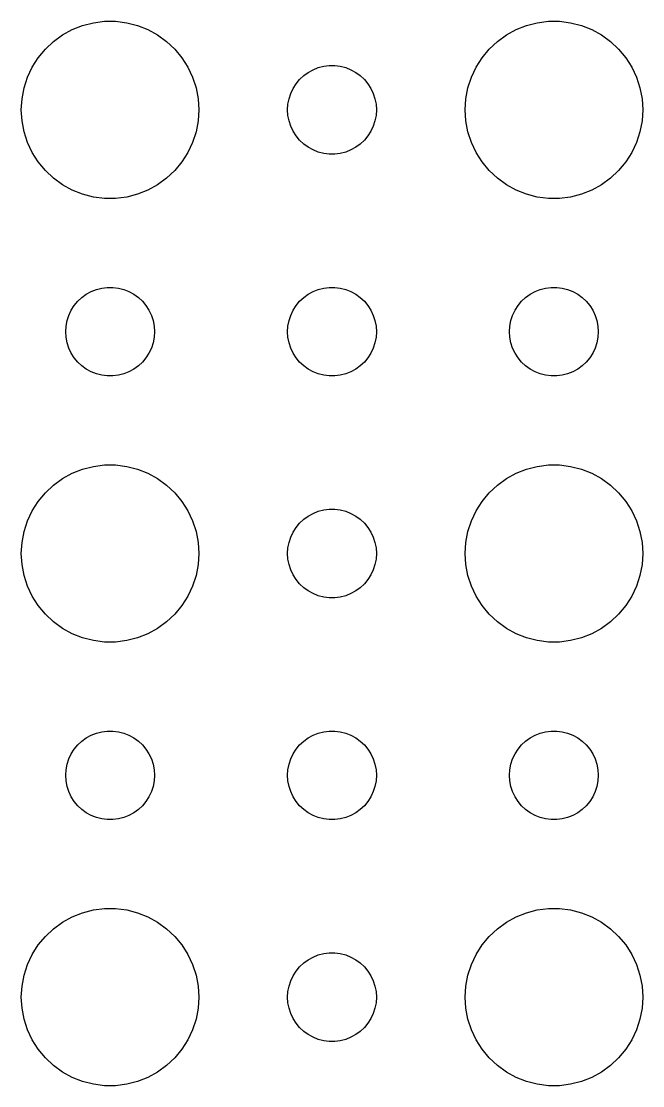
# Model space of a CAD drawing. Header units: metres. Extents: x -150 to 150, y -149 to 149.
# Drawn here: x -100.5 to -79.5, y -40.49 to -4.51 of the extents above; entities that cross this region are included whole.
import ezdxf

# ---------------------------------------------------------------- set-up
doc = ezdxf.new("R2010")
doc.units = ezdxf.units.M

msp = doc.modelspace()

# ---------------------------------------------------------------- linework, layer by layer
for p, q in [((-98.7773, -4.78551), (-98.427, -4.64682)), ((-98.427, -4.64682), (-98.0621, -4.55313)), ((-98.0621, -4.55313), (-97.6884, -4.50591)), ((-97.6884, -4.50591), (-97.3116, -4.50591)), ((-97.3116, -4.50591), (-96.9379, -4.55313)), ((-96.9379, -4.55313), (-96.573, -4.64682)), ((-96.573, -4.64682), (-96.2227, -4.78551)), ((-83.7773, -4.78551), (-83.427, -4.64682)), ((-83.427, -4.64682), (-83.0621, -4.55313)), ((-83.0621, -4.55313), (-82.6884, -4.50591)), ((-82.6884, -4.50591), (-82.3116, -4.50591)), ((-82.3116, -4.50591), (-81.9379, -4.55313)), ((-81.9379, -4.55313), (-81.573, -4.64682)), ((-81.573, -4.64682), (-81.2227, -4.78551)), ((-99.4123, -5.18845), (-99.1075, -4.96701)), ((-99.1075, -4.96701), (-98.7773, -4.78551)), ((-96.2227, -4.78551), (-95.8925, -4.96701)), ((-95.8925, -4.96701), (-95.5877, -5.18845)), ((-84.4123, -5.18845), (-84.1075, -4.96701)), ((-84.1075, -4.96701), (-83.7773, -4.78551)), ((-81.2227, -4.78551), (-80.8925, -4.96701)), ((-80.8925, -4.96701), (-80.5877, -5.18845)), ((-99.6869, -5.44635), (-99.4123, -5.18845)), ((-95.5877, -5.18845), (-95.3131, -5.44635)), ((-84.6869, -5.44635), (-84.4123, -5.18845)), ((-80.5877, -5.18845), (-80.3131, -5.44635)), ((-100.129, -6.05473), (-99.927, -5.73663)), ((-99.927, -5.73663), (-99.6869, -5.44635)), ((-95.3131, -5.44635), (-95.073, -5.73663)), ((-95.073, -5.73663), (-94.8711, -6.05473)), ((-85.1289, -6.05473), (-84.927, -5.73663)), ((-84.927, -5.73663), (-84.6869, -5.44635)), ((-80.3131, -5.44635), (-80.073, -5.73663)), ((-80.073, -5.73663), (-79.8711, -6.05473)), ((-100.289, -6.39561), (-100.129, -6.05473)), ((-94.8711, -6.05473), (-94.7107, -6.39561)), ((-90.6387, -6.14275), (-90.4635, -6.07341)), ((-90.4635, -6.07341), (-90.2811, -6.02657)), ((-90.2811, -6.02657), (-90.0942, -6.00294)), ((-90.0942, -6.00294), (-89.9058, -6.00294)), ((-89.9058, -6.00294), (-89.7189, -6.02657)), ((-89.7189, -6.02657), (-89.5365, -6.07341)), ((-89.5365, -6.07341), (-89.3613, -6.14275)), ((-85.2893, -6.39561), (-85.1289, -6.05473)), ((-79.8711, -6.05473), (-79.7107, -6.39561)), ((-100.406, -6.75392), (-100.289, -6.39561)), ((-94.7107, -6.39561), (-94.5943, -6.75392)), ((-91.2135, -6.61832), (-91.0934, -6.47318)), ((-91.0934, -6.47318), (-90.9561, -6.34422)), ((-90.9561, -6.34422), (-90.8037, -6.23351)), ((-90.8037, -6.23351), (-90.6387, -6.14275)), ((-89.3613, -6.14275), (-89.1963, -6.23351)), ((-89.1963, -6.23351), (-89.0439, -6.34422)), ((-89.0439, -6.34422), (-88.9065, -6.47318)), ((-88.9065, -6.47318), (-88.7865, -6.61832)), ((-85.4057, -6.75392), (-85.2893, -6.39561)), ((-79.7107, -6.39561), (-79.5943, -6.75392)), ((-100.476, -7.12399), (-100.406, -6.75392)), ((-94.5943, -6.75392), (-94.5237, -7.12399)), ((-91.3947, -6.9478), (-91.3145, -6.77736)), ((-91.3145, -6.77736), (-91.2135, -6.61832)), ((-88.7865, -6.61832), (-88.6855, -6.77736)), ((-88.6855, -6.77736), (-88.6053, -6.9478)), ((-85.4763, -7.12399), (-85.4057, -6.75392)), ((-79.5943, -6.75392), (-79.5237, -7.12399)), ((-100.5, -7.5), (-100.476, -7.12399)), ((-94.5237, -7.12399), (-94.5, -7.5)), ((-91.4882, -7.312), (-91.4529, -7.12695)), ((-91.4529, -7.12695), (-91.3947, -6.9478)), ((-88.6053, -6.9478), (-88.5471, -7.12695)), ((-88.5471, -7.12695), (-88.5118, -7.312)), ((-85.5, -7.5), (-85.4763, -7.12399)), ((-79.5237, -7.12399), (-79.5, -7.5)), ((-100.476, -7.87599), (-100.5, -7.5)), ((-94.5, -7.5), (-94.5237, -7.87599)), ((-91.5, -7.5), (-91.4882, -7.312)), ((-91.4882, -7.68799), (-91.5, -7.5)), ((-88.5118, -7.312), (-88.5, -7.5)), ((-88.5, -7.5), (-88.5118, -7.68799)), ((-85.4763, -7.87599), (-85.5, -7.5)), ((-79.5, -7.5), (-79.5237, -7.87599)), ((-100.406, -8.24606), (-100.476, -7.87599)), ((-94.5237, -7.87599), (-94.5943, -8.24606)), ((-91.4529, -7.87303), (-91.4882, -7.68799)), ((-91.3947, -8.05219), (-91.4529, -7.87303)), ((-88.5471, -7.87303), (-88.6053, -8.05219)), ((-88.5118, -7.68799), (-88.5471, -7.87303)), ((-85.4057, -8.24606), (-85.4763, -7.87599)), ((-79.5237, -7.87599), (-79.5943, -8.24606)), ((-100.289, -8.60437), (-100.406, -8.24606)), ((-94.5943, -8.24606), (-94.7107, -8.60437)), ((-91.3145, -8.22263), (-91.3947, -8.05219)), ((-91.2135, -8.38167), (-91.3145, -8.22263)), ((-88.6855, -8.22263), (-88.7865, -8.38167)), ((-88.6053, -8.05219), (-88.6855, -8.22263)), ((-85.2893, -8.60437), (-85.4057, -8.24606)), ((-79.5943, -8.24606), (-79.7107, -8.60437)), ((-100.129, -8.94525), (-100.289, -8.60437)), ((-94.7107, -8.60437), (-94.8711, -8.94525)), ((-91.0934, -8.52681), (-91.2135, -8.38167)), ((-90.9561, -8.65576), (-91.0934, -8.52681)), ((-88.9065, -8.52681), (-89.0439, -8.65576)), ((-88.7865, -8.38167), (-88.9065, -8.52681)), ((-85.1289, -8.94525), (-85.2893, -8.60437)), ((-79.7107, -8.60437), (-79.8711, -8.94525)), ((-99.927, -9.26335), (-100.129, -8.94525)), ((-94.8711, -8.94525), (-95.073, -9.26335)), ((-90.8037, -8.76648), (-90.9561, -8.65576)), ((-90.6387, -8.85724), (-90.8037, -8.76648)), ((-90.4635, -8.92657), (-90.6387, -8.85724)), ((-90.2811, -8.97342), (-90.4635, -8.92657)), ((-90.0942, -8.99704), (-90.2811, -8.97342)), ((-89.9058, -8.99704), (-90.0942, -8.99704)), ((-89.7189, -8.97342), (-89.9058, -8.99704)), ((-89.5365, -8.92657), (-89.7189, -8.97342)), ((-89.3613, -8.85724), (-89.5365, -8.92657)), ((-89.1963, -8.76648), (-89.3613, -8.85724)), ((-89.0439, -8.65576), (-89.1963, -8.76648)), ((-84.927, -9.26335), (-85.1289, -8.94525)), ((-79.8711, -8.94525), (-80.073, -9.26335)), ((-99.6869, -9.55363), (-99.927, -9.26335)), ((-95.073, -9.26335), (-95.3131, -9.55363)), ((-84.6869, -9.55363), (-84.927, -9.26335)), ((-80.073, -9.26335), (-80.3131, -9.55363)), ((-99.4123, -9.81154), (-99.6869, -9.55363)), ((-95.3131, -9.55363), (-95.5877, -9.81154)), ((-84.4123, -9.81154), (-84.6869, -9.55363)), ((-80.3131, -9.55363), (-80.5877, -9.81154)), ((-99.1075, -10.033), (-99.4123, -9.81154)), ((-98.7773, -10.2145), (-99.1075, -10.033)), ((-95.8925, -10.033), (-96.2227, -10.2145)), ((-95.5877, -9.81154), (-95.8925, -10.033)), ((-84.1075, -10.033), (-84.4123, -9.81154)), ((-83.7773, -10.2145), (-84.1075, -10.033)), ((-80.8925, -10.033), (-81.2227, -10.2145)), ((-80.5877, -9.81154), (-80.8925, -10.033)), ((-98.427, -10.3532), (-98.7773, -10.2145)), ((-98.0621, -10.4469), (-98.427, -10.3532)), ((-96.573, -10.3532), (-96.9379, -10.4469)), ((-96.2227, -10.2145), (-96.573, -10.3532)), ((-83.427, -10.3532), (-83.7773, -10.2145)), ((-83.0621, -10.4469), (-83.427, -10.3532)), ((-81.573, -10.3532), (-81.9379, -10.4469)), ((-81.2227, -10.2145), (-81.573, -10.3532)), ((-97.6884, -10.4941), (-98.0621, -10.4469)), ((-97.3116, -10.4941), (-97.6884, -10.4941)), ((-96.9379, -10.4469), (-97.3116, -10.4941)), ((-82.6884, -10.4941), (-83.0621, -10.4469)), ((-82.3116, -10.4941), (-82.6884, -10.4941)), ((-81.9379, -10.4469), (-82.3116, -10.4941)), ((-98.3037, -13.7335), (-98.1387, -13.6427)), ((-98.1387, -13.6427), (-97.9635, -13.5734)), ((-97.9635, -13.5734), (-97.7811, -13.5266)), ((-97.7811, -13.5266), (-97.5942, -13.5029)), ((-97.5942, -13.5029), (-97.4058, -13.5029)), ((-97.4058, -13.5029), (-97.2189, -13.5266)), ((-97.2189, -13.5266), (-97.0365, -13.5734)), ((-97.0365, -13.5734), (-96.8613, -13.6427)), ((-96.8613, -13.6427), (-96.6963, -13.7335)), ((-90.8037, -13.7335), (-90.6387, -13.6427)), ((-90.6387, -13.6427), (-90.4635, -13.5734)), ((-90.4635, -13.5734), (-90.2811, -13.5266)), ((-90.2811, -13.5266), (-90.0942, -13.5029)), ((-90.0942, -13.5029), (-89.9058, -13.5029)), ((-89.9058, -13.5029), (-89.7189, -13.5266)), ((-89.7189, -13.5266), (-89.5365, -13.5734)), ((-89.5365, -13.5734), (-89.3613, -13.6427)), ((-89.3613, -13.6427), (-89.1963, -13.7335)), ((-83.3037, -13.7335), (-83.1387, -13.6427)), ((-83.1387, -13.6427), (-82.9635, -13.5734)), ((-82.9635, -13.5734), (-82.7811, -13.5266)), ((-82.7811, -13.5266), (-82.5942, -13.5029)), ((-82.5942, -13.5029), (-82.4058, -13.5029)), ((-82.4058, -13.5029), (-82.2189, -13.5266)), ((-82.2189, -13.5266), (-82.0365, -13.5734)), ((-82.0365, -13.5734), (-81.8613, -13.6427)), ((-81.8613, -13.6427), (-81.6963, -13.7335)), ((-98.7135, -14.1183), (-98.5934, -13.9732)), ((-98.5934, -13.9732), (-98.4561, -13.8442)), ((-98.4561, -13.8442), (-98.3037, -13.7335)), ((-96.6963, -13.7335), (-96.5439, -13.8442)), ((-96.5439, -13.8442), (-96.4065, -13.9732)), ((-96.4065, -13.9732), (-96.2865, -14.1183)), ((-91.2135, -14.1183), (-91.0934, -13.9732)), ((-91.0934, -13.9732), (-90.9561, -13.8442)), ((-90.9561, -13.8442), (-90.8037, -13.7335)), ((-89.1963, -13.7335), (-89.0439, -13.8442)), ((-89.0439, -13.8442), (-88.9065, -13.9732)), ((-88.9065, -13.9732), (-88.7865, -14.1183)), ((-83.7135, -14.1183), (-83.5934, -13.9732)), ((-83.5934, -13.9732), (-83.4561, -13.8442)), ((-83.4561, -13.8442), (-83.3037, -13.7335)), ((-81.6963, -13.7335), (-81.5439, -13.8442)), ((-81.5439, -13.8442), (-81.4065, -13.9732)), ((-81.4065, -13.9732), (-81.2865, -14.1183)), ((-98.8947, -14.4478), (-98.8145, -14.2774)), ((-98.8145, -14.2774), (-98.7135, -14.1183)), ((-96.2865, -14.1183), (-96.1855, -14.2774)), ((-96.1855, -14.2774), (-96.1053, -14.4478)), ((-91.3947, -14.4478), (-91.3145, -14.2774)), ((-91.3145, -14.2774), (-91.2135, -14.1183)), ((-88.7865, -14.1183), (-88.6855, -14.2774)), ((-88.6855, -14.2774), (-88.6053, -14.4478)), ((-83.8947, -14.4478), (-83.8145, -14.2774)), ((-83.8145, -14.2774), (-83.7135, -14.1183)), ((-81.2865, -14.1183), (-81.1855, -14.2774)), ((-81.1855, -14.2774), (-81.1053, -14.4478)), ((-98.9882, -14.812), (-98.9529, -14.627)), ((-98.9529, -14.627), (-98.8947, -14.4478)), ((-96.1053, -14.4478), (-96.0471, -14.627)), ((-96.0471, -14.627), (-96.0118, -14.812)), ((-91.4882, -14.812), (-91.4529, -14.627)), ((-91.4529, -14.627), (-91.3947, -14.4478)), ((-88.6053, -14.4478), (-88.5471, -14.627)), ((-88.5471, -14.627), (-88.5118, -14.812)), ((-83.9882, -14.812), (-83.9529, -14.627)), ((-83.9529, -14.627), (-83.8947, -14.4478)), ((-81.1053, -14.4478), (-81.0471, -14.627)), ((-81.0471, -14.627), (-81.0118, -14.812)), ((-99, -15), (-98.9882, -14.812)), ((-98.9882, -15.188), (-99, -15)), ((-96.0118, -14.812), (-96, -15)), ((-96, -15), (-96.0118, -15.188)), ((-91.5, -15), (-91.4882, -14.812)), ((-91.4882, -15.188), (-91.5, -15)), ((-88.5118, -14.812), (-88.5, -15)), ((-88.5, -15), (-88.5118, -15.188)), ((-84, -15), (-83.9882, -14.812)), ((-83.9882, -15.188), (-84, -15)), ((-81.0118, -14.812), (-81, -15)), ((-81, -15), (-81.0118, -15.188)), ((-98.9529, -15.373), (-98.9882, -15.188)), ((-98.8947, -15.5522), (-98.9529, -15.373)), ((-96.0471, -15.373), (-96.1053, -15.5522)), ((-96.0118, -15.188), (-96.0471, -15.373)), ((-91.4529, -15.373), (-91.4882, -15.188)), ((-91.3947, -15.5522), (-91.4529, -15.373)), ((-88.5471, -15.373), (-88.6053, -15.5522)), ((-88.5118, -15.188), (-88.5471, -15.373)), ((-83.9529, -15.373), (-83.9882, -15.188)), ((-83.8947, -15.5522), (-83.9529, -15.373)), ((-81.0471, -15.373), (-81.1053, -15.5522)), ((-81.0118, -15.188), (-81.0471, -15.373)), ((-98.8145, -15.7226), (-98.8947, -15.5522)), ((-98.7135, -15.8817), (-98.8145, -15.7226)), ((-96.1855, -15.7226), (-96.2865, -15.8817)), ((-96.1053, -15.5522), (-96.1855, -15.7226)), ((-91.3145, -15.7226), (-91.3947, -15.5522)), ((-91.2135, -15.8817), (-91.3145, -15.7226)), ((-88.6855, -15.7226), (-88.7865, -15.8817)), ((-88.6053, -15.5522), (-88.6855, -15.7226)), ((-83.8145, -15.7226), (-83.8947, -15.5522)), ((-83.7135, -15.8817), (-83.8145, -15.7226)), ((-81.1855, -15.7226), (-81.2865, -15.8817)), ((-81.1053, -15.5522), (-81.1855, -15.7226)), ((-98.5934, -16.0268), (-98.7135, -15.8817)), ((-98.4561, -16.1558), (-98.5934, -16.0268)), ((-98.3037, -16.2665), (-98.4561, -16.1558)), ((-96.5439, -16.1558), (-96.6963, -16.2665)), ((-96.4065, -16.0268), (-96.5439, -16.1558)), ((-96.2865, -15.8817), (-96.4065, -16.0268)), ((-91.0934, -16.0268), (-91.2135, -15.8817)), ((-90.9561, -16.1558), (-91.0934, -16.0268)), ((-90.8037, -16.2665), (-90.9561, -16.1558)), ((-89.0439, -16.1558), (-89.1963, -16.2665)), ((-88.9065, -16.0268), (-89.0439, -16.1558)), ((-88.7865, -15.8817), (-88.9065, -16.0268)), ((-83.5934, -16.0268), (-83.7135, -15.8817)), ((-83.4561, -16.1558), (-83.5934, -16.0268)), ((-83.3037, -16.2665), (-83.4561, -16.1558)), ((-81.5439, -16.1558), (-81.6963, -16.2665)), ((-81.4065, -16.0268), (-81.5439, -16.1558)), ((-81.2865, -15.8817), (-81.4065, -16.0268)), ((-98.1387, -16.3572), (-98.3037, -16.2665)), ((-97.9635, -16.4266), (-98.1387, -16.3572)), ((-97.7811, -16.4734), (-97.9635, -16.4266)), ((-97.5942, -16.497), (-97.7811, -16.4734)), ((-97.4058, -16.497), (-97.5942, -16.497)), ((-97.2189, -16.4734), (-97.4058, -16.497)), ((-97.0365, -16.4266), (-97.2189, -16.4734)), ((-96.8613, -16.3572), (-97.0365, -16.4266)), ((-96.6963, -16.2665), (-96.8613, -16.3572)), ((-90.6387, -16.3572), (-90.8037, -16.2665)), ((-90.4635, -16.4266), (-90.6387, -16.3572)), ((-90.2811, -16.4734), (-90.4635, -16.4266)), ((-90.0942, -16.497), (-90.2811, -16.4734)), ((-89.9058, -16.497), (-90.0942, -16.497)), ((-89.7189, -16.4734), (-89.9058, -16.497)), ((-89.5365, -16.4266), (-89.7189, -16.4734)), ((-89.3613, -16.3572), (-89.5365, -16.4266)), ((-89.1963, -16.2665), (-89.3613, -16.3572)), ((-83.1387, -16.3572), (-83.3037, -16.2665)), ((-82.9635, -16.4266), (-83.1387, -16.3572)), ((-82.7811, -16.4734), (-82.9635, -16.4266)), ((-82.5942, -16.497), (-82.7811, -16.4734)), ((-82.4058, -16.497), (-82.5942, -16.497)), ((-82.2189, -16.4734), (-82.4058, -16.497)), ((-82.0365, -16.4266), (-82.2189, -16.4734)), ((-81.8613, -16.3572), (-82.0365, -16.4266)), ((-81.6963, -16.2665), (-81.8613, -16.3572)), ((-99.1075, -19.967), (-98.7773, -19.7855)), ((-98.7773, -19.7855), (-98.427, -19.6468)), ((-98.427, -19.6468), (-98.0621, -19.5531)), ((-98.0621, -19.5531), (-97.6884, -19.5059)), ((-97.6884, -19.5059), (-97.3116, -19.5059)), ((-97.3116, -19.5059), (-96.9379, -19.5531)), ((-96.9379, -19.5531), (-96.573, -19.6468)), ((-96.573, -19.6468), (-96.2227, -19.7855)), ((-96.2227, -19.7855), (-95.8925, -19.967)), ((-84.1075, -19.967), (-83.7773, -19.7855)), ((-83.7773, -19.7855), (-83.427, -19.6468)), ((-83.427, -19.6468), (-83.0621, -19.5531)), ((-83.0621, -19.5531), (-82.6884, -19.5059)), ((-82.6884, -19.5059), (-82.3116, -19.5059)), ((-82.3116, -19.5059), (-81.9379, -19.5531)), ((-81.9379, -19.5531), (-81.573, -19.6468)), ((-81.573, -19.6468), (-81.2227, -19.7855)), ((-81.2227, -19.7855), (-80.8925, -19.967)), ((-99.4123, -20.1884), (-99.1075, -19.967)), ((-95.8925, -19.967), (-95.5877, -20.1884)), ((-84.4123, -20.1884), (-84.1075, -19.967)), ((-80.8925, -19.967), (-80.5877, -20.1884)), ((-99.927, -20.7366), (-99.6869, -20.4464)), ((-99.6869, -20.4464), (-99.4123, -20.1884)), ((-95.5877, -20.1884), (-95.3131, -20.4464)), ((-95.3131, -20.4464), (-95.073, -20.7366)), ((-84.927, -20.7366), (-84.6869, -20.4464)), ((-84.6869, -20.4464), (-84.4123, -20.1884)), ((-80.5877, -20.1884), (-80.3131, -20.4464)), ((-80.3131, -20.4464), (-80.073, -20.7366)), ((-100.129, -21.0547), (-99.927, -20.7366)), ((-95.073, -20.7366), (-94.8711, -21.0547)), ((-85.1289, -21.0547), (-84.927, -20.7366)), ((-80.073, -20.7366), (-79.8711, -21.0547)), ((-100.289, -21.3956), (-100.129, -21.0547)), ((-94.8711, -21.0547), (-94.7107, -21.3956)), ((-90.8037, -21.2335), (-90.6387, -21.1427)), ((-90.6387, -21.1427), (-90.4635, -21.0734)), ((-90.4635, -21.0734), (-90.2811, -21.0266)), ((-90.2811, -21.0266), (-90.0942, -21.003)), ((-90.0942, -21.003), (-89.9058, -21.003)), ((-89.9058, -21.003), (-89.7189, -21.0266)), ((-89.7189, -21.0266), (-89.5365, -21.0734)), ((-89.5365, -21.0734), (-89.3613, -21.1427)), ((-89.3613, -21.1427), (-89.1963, -21.2335)), ((-85.2893, -21.3956), (-85.1289, -21.0547)), ((-79.8711, -21.0547), (-79.7107, -21.3956)), ((-100.406, -21.7539), (-100.289, -21.3956)), ((-94.7107, -21.3956), (-94.5943, -21.7539)), ((-91.2135, -21.6183), (-91.0934, -21.4732)), ((-91.0934, -21.4732), (-90.9561, -21.3442)), ((-90.9561, -21.3442), (-90.8037, -21.2335)), ((-89.1963, -21.2335), (-89.0439, -21.3442)), ((-89.0439, -21.3442), (-88.9065, -21.4732)), ((-88.9065, -21.4732), (-88.7865, -21.6183)), ((-85.4057, -21.7539), (-85.2893, -21.3956)), ((-79.7107, -21.3956), (-79.5943, -21.7539)), ((-100.476, -22.124), (-100.406, -21.7539)), ((-94.5943, -21.7539), (-94.5237, -22.124)), ((-91.4529, -22.127), (-91.3947, -21.9478)), ((-91.3947, -21.9478), (-91.3145, -21.7774)), ((-91.3145, -21.7774), (-91.2135, -21.6183)), ((-88.7865, -21.6183), (-88.6855, -21.7774)), ((-88.6855, -21.7774), (-88.6053, -21.9478)), ((-88.6053, -21.9478), (-88.5471, -22.127)), ((-85.4763, -22.124), (-85.4057, -21.7539)), ((-79.5943, -21.7539), (-79.5237, -22.124)), ((-100.5, -22.5), (-100.476, -22.124)), ((-94.5237, -22.124), (-94.5, -22.5)), ((-91.5, -22.5), (-91.4882, -22.312)), ((-91.4882, -22.312), (-91.4529, -22.127)), ((-88.5471, -22.127), (-88.5118, -22.312)), ((-88.5118, -22.312), (-88.5, -22.5)), ((-85.5, -22.5), (-85.4763, -22.124)), ((-79.5237, -22.124), (-79.5, -22.5)), ((-100.476, -22.876), (-100.5, -22.5)), ((-94.5, -22.5), (-94.5237, -22.876)), ((-91.4882, -22.688), (-91.5, -22.5)), ((-88.5, -22.5), (-88.5118, -22.688)), ((-85.4763, -22.876), (-85.5, -22.5)), ((-79.5, -22.5), (-79.5237, -22.876)), ((-100.406, -23.2461), (-100.476, -22.876)), ((-94.5237, -22.876), (-94.5943, -23.2461)), ((-91.4529, -22.873), (-91.4882, -22.688)), ((-91.3947, -23.0522), (-91.4529, -22.873)), ((-88.5471, -22.873), (-88.6053, -23.0522)), ((-88.5118, -22.688), (-88.5471, -22.873)), ((-85.4057, -23.2461), (-85.4763, -22.876)), ((-79.5237, -22.876), (-79.5943, -23.2461)), ((-100.289, -23.6044), (-100.406, -23.2461)), ((-94.5943, -23.2461), (-94.7107, -23.6044)), ((-91.3145, -23.2226), (-91.3947, -23.0522)), ((-91.2135, -23.3817), (-91.3145, -23.2226)), ((-91.0934, -23.5268), (-91.2135, -23.3817)), ((-88.7865, -23.3817), (-88.9065, -23.5268)), ((-88.6855, -23.2226), (-88.7865, -23.3817)), ((-88.6053, -23.0522), (-88.6855, -23.2226)), ((-85.2893, -23.6044), (-85.4057, -23.2461)), ((-79.5943, -23.2461), (-79.7107, -23.6044)), ((-100.129, -23.9453), (-100.289, -23.6044)), ((-94.7107, -23.6044), (-94.8711, -23.9453)), ((-90.9561, -23.6558), (-91.0934, -23.5268)), ((-90.8037, -23.7665), (-90.9561, -23.6558)), ((-89.0439, -23.6558), (-89.1963, -23.7665)), ((-88.9065, -23.5268), (-89.0439, -23.6558)), ((-85.1289, -23.9453), (-85.2893, -23.6044)), ((-79.7107, -23.6044), (-79.8711, -23.9453)), ((-99.927, -24.2634), (-100.129, -23.9453)), ((-94.8711, -23.9453), (-95.073, -24.2634)), ((-90.6387, -23.8572), (-90.8037, -23.7665)), ((-90.4635, -23.9266), (-90.6387, -23.8572)), ((-90.2811, -23.9734), (-90.4635, -23.9266)), ((-90.0942, -23.997), (-90.2811, -23.9734)), ((-89.9058, -23.997), (-90.0942, -23.997)), ((-89.7189, -23.9734), (-89.9058, -23.997)), ((-89.5365, -23.9266), (-89.7189, -23.9734)), ((-89.3613, -23.8572), (-89.5365, -23.9266)), ((-89.1963, -23.7665), (-89.3613, -23.8572)), ((-84.927, -24.2634), (-85.1289, -23.9453)), ((-79.8711, -23.9453), (-80.073, -24.2634)), ((-99.6869, -24.5536), (-99.927, -24.2634)), ((-95.073, -24.2634), (-95.3131, -24.5536)), ((-84.6869, -24.5536), (-84.927, -24.2634)), ((-80.073, -24.2634), (-80.3131, -24.5536)), ((-99.4123, -24.8115), (-99.6869, -24.5536)), ((-99.1075, -25.033), (-99.4123, -24.8115)), ((-95.5877, -24.8115), (-95.8925, -25.033)), ((-95.3131, -24.5536), (-95.5877, -24.8115)), ((-84.4123, -24.8115), (-84.6869, -24.5536)), ((-84.1075, -25.033), (-84.4123, -24.8115)), ((-80.5877, -24.8115), (-80.8925, -25.033)), ((-80.3131, -24.5536), (-80.5877, -24.8115)), ((-98.7773, -25.2145), (-99.1075, -25.033)), ((-95.8925, -25.033), (-96.2227, -25.2145)), ((-83.7773, -25.2145), (-84.1075, -25.033)), ((-80.8925, -25.033), (-81.2227, -25.2145)), ((-98.427, -25.3532), (-98.7773, -25.2145)), ((-98.0621, -25.4469), (-98.427, -25.3532)), ((-97.6884, -25.4941), (-98.0621, -25.4469)), ((-97.3116, -25.4941), (-97.6884, -25.4941)), ((-96.9379, -25.4469), (-97.3116, -25.4941)), ((-96.573, -25.3532), (-96.9379, -25.4469)), ((-96.2227, -25.2145), (-96.573, -25.3532)), ((-83.427, -25.3532), (-83.7773, -25.2145)), ((-83.0621, -25.4469), (-83.427, -25.3532)), ((-82.6884, -25.4941), (-83.0621, -25.4469)), ((-82.3116, -25.4941), (-82.6884, -25.4941)), ((-81.9379, -25.4469), (-82.3116, -25.4941)), ((-81.573, -25.3532), (-81.9379, -25.4469)), ((-81.2227, -25.2145), (-81.573, -25.3532)), ((-98.4561, -28.8442), (-98.3037, -28.7335)), ((-98.3037, -28.7335), (-98.1387, -28.6427)), ((-98.1387, -28.6427), (-97.9635, -28.5734)), ((-97.9635, -28.5734), (-97.7811, -28.5266)), ((-97.7811, -28.5266), (-97.5942, -28.503)), ((-97.5942, -28.503), (-97.4058, -28.503)), ((-97.4058, -28.503), (-97.2189, -28.5266)), ((-97.2189, -28.5266), (-97.0365, -28.5734)), ((-97.0365, -28.5734), (-96.8613, -28.6427)), ((-96.8613, -28.6427), (-96.6963, -28.7335)), ((-96.6963, -28.7335), (-96.5439, -28.8442)), ((-90.9561, -28.8442), (-90.8037, -28.7335)), ((-90.8037, -28.7335), (-90.6387, -28.6427)), ((-90.6387, -28.6427), (-90.4635, -28.5734)), ((-90.4635, -28.5734), (-90.2811, -28.5266)), ((-90.2811, -28.5266), (-90.0942, -28.503)), ((-90.0942, -28.503), (-89.9058, -28.503)), ((-89.9058, -28.503), (-89.7189, -28.5266)), ((-89.7189, -28.5266), (-89.5365, -28.5734)), ((-89.5365, -28.5734), (-89.3613, -28.6427)), ((-89.3613, -28.6427), (-89.1963, -28.7335)), ((-89.1963, -28.7335), (-89.0439, -28.8442)), ((-83.4561, -28.8442), (-83.3037, -28.7335)), ((-83.3037, -28.7335), (-83.1387, -28.6427)), ((-83.1387, -28.6427), (-82.9635, -28.5734)), ((-82.9635, -28.5734), (-82.7811, -28.5266)), ((-82.7811, -28.5266), (-82.5942, -28.503)), ((-82.5942, -28.503), (-82.4058, -28.503)), ((-82.4058, -28.503), (-82.2189, -28.5266)), ((-82.2189, -28.5266), (-82.0365, -28.5734)), ((-82.0365, -28.5734), (-81.8613, -28.6427)), ((-81.8613, -28.6427), (-81.6963, -28.7335)), ((-81.6963, -28.7335), (-81.5439, -28.8442)), ((-98.8145, -29.2774), (-98.7135, -29.1183)), ((-98.7135, -29.1183), (-98.5934, -28.9732)), ((-98.5934, -28.9732), (-98.4561, -28.8442)), ((-96.5439, -28.8442), (-96.4065, -28.9732)), ((-96.4065, -28.9732), (-96.2865, -29.1183)), ((-96.2865, -29.1183), (-96.1855, -29.2774)), ((-91.3145, -29.2774), (-91.2135, -29.1183)), ((-91.2135, -29.1183), (-91.0934, -28.9732)), ((-91.0934, -28.9732), (-90.9561, -28.8442)), ((-89.0439, -28.8442), (-88.9065, -28.9732)), ((-88.9065, -28.9732), (-88.7865, -29.1183)), ((-88.7865, -29.1183), (-88.6855, -29.2774)), ((-83.8145, -29.2774), (-83.7135, -29.1183)), ((-83.7135, -29.1183), (-83.5934, -28.9732)), ((-83.5934, -28.9732), (-83.4561, -28.8442)), ((-81.5439, -28.8442), (-81.4065, -28.9732)), ((-81.4065, -28.9732), (-81.2865, -29.1183)), ((-81.2865, -29.1183), (-81.1855, -29.2774)), ((-98.9529, -29.627), (-98.8947, -29.4478)), ((-98.8947, -29.4478), (-98.8145, -29.2774)), ((-96.1855, -29.2774), (-96.1053, -29.4478)), ((-96.1053, -29.4478), (-96.0471, -29.627)), ((-91.4529, -29.627), (-91.3947, -29.4478)), ((-91.3947, -29.4478), (-91.3145, -29.2774)), ((-88.6855, -29.2774), (-88.6053, -29.4478)), ((-88.6053, -29.4478), (-88.5471, -29.627)), ((-83.9529, -29.627), (-83.8947, -29.4478)), ((-83.8947, -29.4478), (-83.8145, -29.2774)), ((-81.1855, -29.2774), (-81.1053, -29.4478)), ((-81.1053, -29.4478), (-81.0471, -29.627)), ((-99, -30), (-98.9882, -29.812)), ((-98.9882, -29.812), (-98.9529, -29.627)), ((-96.0471, -29.627), (-96.0118, -29.812)), ((-96.0118, -29.812), (-96, -30)), ((-91.5, -30), (-91.4882, -29.812)), ((-91.4882, -29.812), (-91.4529, -29.627)), ((-88.5471, -29.627), (-88.5118, -29.812)), ((-88.5118, -29.812), (-88.5, -30)), ((-84, -30), (-83.9882, -29.812)), ((-83.9882, -29.812), (-83.9529, -29.627)), ((-81.0471, -29.627), (-81.0118, -29.812)), ((-81.0118, -29.812), (-81, -30)), ((-98.9882, -30.188), (-99, -30)), ((-98.9529, -30.373), (-98.9882, -30.188)), ((-96.0118, -30.188), (-96.0471, -30.373)), ((-96, -30), (-96.0118, -30.188)), ((-91.4882, -30.188), (-91.5, -30)), ((-91.4529, -30.373), (-91.4882, -30.188)), ((-88.5118, -30.188), (-88.5471, -30.373)), ((-88.5, -30), (-88.5118, -30.188)), ((-83.9882, -30.188), (-84, -30)), ((-83.9529, -30.373), (-83.9882, -30.188)), ((-81.0118, -30.188), (-81.0471, -30.373)), ((-81, -30), (-81.0118, -30.188)), ((-98.8947, -30.5522), (-98.9529, -30.373)), ((-98.8145, -30.7226), (-98.8947, -30.5522)), ((-96.1053, -30.5522), (-96.1855, -30.7226)), ((-96.0471, -30.373), (-96.1053, -30.5522)), ((-91.3947, -30.5522), (-91.4529, -30.373)), ((-91.3145, -30.7226), (-91.3947, -30.5522)), ((-88.6053, -30.5522), (-88.6855, -30.7226)), ((-88.5471, -30.373), (-88.6053, -30.5522)), ((-83.8947, -30.5522), (-83.9529, -30.373)), ((-83.8145, -30.7226), (-83.8947, -30.5522)), ((-81.1053, -30.5522), (-81.1855, -30.7226)), ((-81.0471, -30.373), (-81.1053, -30.5522)), ((-98.7135, -30.8817), (-98.8145, -30.7226)), ((-98.5934, -31.0268), (-98.7135, -30.8817)), ((-96.2865, -30.8817), (-96.4065, -31.0268)), ((-96.1855, -30.7226), (-96.2865, -30.8817)), ((-91.2135, -30.8817), (-91.3145, -30.7226)), ((-91.0934, -31.0268), (-91.2135, -30.8817)), ((-88.7865, -30.8817), (-88.9065, -31.0268)), ((-88.6855, -30.7226), (-88.7865, -30.8817)), ((-83.7135, -30.8817), (-83.8145, -30.7226)), ((-83.5934, -31.0268), (-83.7135, -30.8817)), ((-81.2865, -30.8817), (-81.4065, -31.0268)), ((-81.1855, -30.7226), (-81.2865, -30.8817)), ((-98.4561, -31.1558), (-98.5934, -31.0268)), ((-98.3037, -31.2665), (-98.4561, -31.1558)), ((-98.1387, -31.3572), (-98.3037, -31.2665)), ((-96.6963, -31.2665), (-96.8613, -31.3572)), ((-96.5439, -31.1558), (-96.6963, -31.2665)), ((-96.4065, -31.0268), (-96.5439, -31.1558)), ((-90.9561, -31.1558), (-91.0934, -31.0268)), ((-90.8037, -31.2665), (-90.9561, -31.1558)), ((-90.6387, -31.3572), (-90.8037, -31.2665)), ((-89.1963, -31.2665), (-89.3613, -31.3572)), ((-89.0439, -31.1558), (-89.1963, -31.2665)), ((-88.9065, -31.0268), (-89.0439, -31.1558)), ((-83.4561, -31.1558), (-83.5934, -31.0268)), ((-83.3037, -31.2665), (-83.4561, -31.1558)), ((-83.1387, -31.3572), (-83.3037, -31.2665)), ((-81.6963, -31.2665), (-81.8613, -31.3572)), ((-81.5439, -31.1558), (-81.6963, -31.2665)), ((-81.4065, -31.0268), (-81.5439, -31.1558)), ((-97.9635, -31.4266), (-98.1387, -31.3572)), ((-97.7811, -31.4734), (-97.9635, -31.4266)), ((-97.5942, -31.497), (-97.7811, -31.4734)), ((-97.4058, -31.497), (-97.5942, -31.497)), ((-97.2189, -31.4734), (-97.4058, -31.497)), ((-97.0365, -31.4266), (-97.2189, -31.4734)), ((-96.8613, -31.3572), (-97.0365, -31.4266)), ((-90.4635, -31.4266), (-90.6387, -31.3572)), ((-90.2811, -31.4734), (-90.4635, -31.4266)), ((-90.0942, -31.497), (-90.2811, -31.4734)), ((-89.9058, -31.497), (-90.0942, -31.497)), ((-89.7189, -31.4734), (-89.9058, -31.497)), ((-89.5365, -31.4266), (-89.7189, -31.4734)), ((-89.3613, -31.3572), (-89.5365, -31.4266)), ((-82.9635, -31.4266), (-83.1387, -31.3572)), ((-82.7811, -31.4734), (-82.9635, -31.4266)), ((-82.5942, -31.497), (-82.7811, -31.4734)), ((-82.4058, -31.497), (-82.5942, -31.497)), ((-82.2189, -31.4734), (-82.4058, -31.497)), ((-82.0365, -31.4266), (-82.2189, -31.4734)), ((-81.8613, -31.3572), (-82.0365, -31.4266)), ((-98.0621, -34.5531), (-97.6884, -34.5059)), ((-97.6884, -34.5059), (-97.3116, -34.5059)), ((-97.3116, -34.5059), (-96.9379, -34.5531)), ((-83.0621, -34.5531), (-82.6884, -34.5059)), ((-82.6884, -34.5059), (-82.3116, -34.5059)), ((-82.3116, -34.5059), (-81.9379, -34.5531)), ((-99.1075, -34.967), (-98.7773, -34.7855)), ((-98.7773, -34.7855), (-98.427, -34.6468)), ((-98.427, -34.6468), (-98.0621, -34.5531)), ((-96.9379, -34.5531), (-96.573, -34.6468)), ((-96.573, -34.6468), (-96.2227, -34.7855)), ((-96.2227, -34.7855), (-95.8925, -34.967)), ((-84.1075, -34.967), (-83.7773, -34.7855)), ((-83.7773, -34.7855), (-83.427, -34.6468)), ((-83.427, -34.6468), (-83.0621, -34.5531)), ((-81.9379, -34.5531), (-81.573, -34.6468)), ((-81.573, -34.6468), (-81.2227, -34.7855)), ((-81.2227, -34.7855), (-80.8925, -34.967)), ((-99.6869, -35.4464), (-99.4123, -35.1885)), ((-99.4123, -35.1885), (-99.1075, -34.967)), ((-95.8925, -34.967), (-95.5877, -35.1885)), ((-95.5877, -35.1885), (-95.3131, -35.4464)), ((-84.6869, -35.4464), (-84.4123, -35.1885)), ((-84.4123, -35.1885), (-84.1075, -34.967)), ((-80.8925, -34.967), (-80.5877, -35.1885)), ((-80.5877, -35.1885), (-80.3131, -35.4464)), ((-99.927, -35.7366), (-99.6869, -35.4464)), ((-95.3131, -35.4464), (-95.073, -35.7366)), ((-84.927, -35.7366), (-84.6869, -35.4464)), ((-80.3131, -35.4464), (-80.073, -35.7366)), ((-100.129, -36.0547), (-99.927, -35.7366)), ((-95.073, -35.7366), (-94.8711, -36.0547)), ((-85.1289, -36.0547), (-84.927, -35.7366)), ((-80.073, -35.7366), (-79.8711, -36.0547)), ((-100.289, -36.3956), (-100.129, -36.0547)), ((-94.8711, -36.0547), (-94.7107, -36.3956)), ((-91.0934, -36.4732), (-90.9561, -36.3442)), ((-90.9561, -36.3442), (-90.8037, -36.2335)), ((-90.8037, -36.2335), (-90.6387, -36.1428)), ((-90.6387, -36.1428), (-90.4635, -36.0734)), ((-90.4635, -36.0734), (-90.2811, -36.0266)), ((-90.2811, -36.0266), (-90.0942, -36.003)), ((-90.0942, -36.003), (-89.9058, -36.003)), ((-89.9058, -36.003), (-89.7189, -36.0266)), ((-89.7189, -36.0266), (-89.5365, -36.0734)), ((-89.5365, -36.0734), (-89.3613, -36.1428)), ((-89.3613, -36.1428), (-89.1963, -36.2335)), ((-89.1963, -36.2335), (-89.0439, -36.3442)), ((-89.0439, -36.3442), (-88.9065, -36.4732)), ((-85.2893, -36.3956), (-85.1289, -36.0547)), ((-79.8711, -36.0547), (-79.7107, -36.3956)), ((-100.406, -36.7539), (-100.289, -36.3956)), ((-94.7107, -36.3956), (-94.5943, -36.7539)), ((-91.3145, -36.7774), (-91.2135, -36.6183)), ((-91.2135, -36.6183), (-91.0934, -36.4732)), ((-88.9065, -36.4732), (-88.7865, -36.6183)), ((-88.7865, -36.6183), (-88.6855, -36.7774)), ((-85.4057, -36.7539), (-85.2893, -36.3956)), ((-79.7107, -36.3956), (-79.5943, -36.7539)), ((-100.476, -37.124), (-100.406, -36.7539)), ((-94.5943, -36.7539), (-94.5237, -37.124)), ((-91.4529, -37.127), (-91.3947, -36.9478)), ((-91.3947, -36.9478), (-91.3145, -36.7774)), ((-88.6855, -36.7774), (-88.6053, -36.9478)), ((-88.6053, -36.9478), (-88.5471, -37.127)), ((-85.4763, -37.124), (-85.4057, -36.7539)), ((-79.5943, -36.7539), (-79.5237, -37.124)), ((-100.5, -37.5), (-100.476, -37.124)), ((-94.5237, -37.124), (-94.5, -37.5)), ((-91.5, -37.5), (-91.4882, -37.312)), ((-91.4882, -37.312), (-91.4529, -37.127)), ((-88.5471, -37.127), (-88.5118, -37.312)), ((-88.5118, -37.312), (-88.5, -37.5)), ((-85.5, -37.5), (-85.4763, -37.124)), ((-79.5237, -37.124), (-79.5, -37.5)), ((-100.476, -37.876), (-100.5, -37.5)), ((-94.5, -37.5), (-94.5237, -37.876)), ((-91.4882, -37.688), (-91.5, -37.5)), ((-91.4529, -37.873), (-91.4882, -37.688)), ((-88.5118, -37.688), (-88.5471, -37.873)), ((-88.5, -37.5), (-88.5118, -37.688)), ((-85.4763, -37.876), (-85.5, -37.5)), ((-79.5, -37.5), (-79.5237, -37.876)), ((-100.406, -38.2461), (-100.476, -37.876)), ((-94.5237, -37.876), (-94.5943, -38.2461)), ((-91.3947, -38.0522), (-91.4529, -37.873)), ((-91.3145, -38.2226), (-91.3947, -38.0522)), ((-88.6053, -38.0522), (-88.6855, -38.2226)), ((-88.5471, -37.873), (-88.6053, -38.0522)), ((-85.4057, -38.2461), (-85.4763, -37.876)), ((-79.5237, -37.876), (-79.5943, -38.2461)), ((-100.289, -38.6044), (-100.406, -38.2461)), ((-94.5943, -38.2461), (-94.7107, -38.6044)), ((-91.2135, -38.3817), (-91.3145, -38.2226)), ((-91.0934, -38.5268), (-91.2135, -38.3817)), ((-88.7865, -38.3817), (-88.9065, -38.5268)), ((-88.6855, -38.2226), (-88.7865, -38.3817)), ((-85.2893, -38.6044), (-85.4057, -38.2461)), ((-79.5943, -38.2461), (-79.7107, -38.6044)), ((-100.129, -38.9453), (-100.289, -38.6044)), ((-94.7107, -38.6044), (-94.8711, -38.9453)), ((-90.9561, -38.6558), (-91.0934, -38.5268)), ((-90.8037, -38.7665), (-90.9561, -38.6558)), ((-90.6387, -38.8572), (-90.8037, -38.7665)), ((-90.4635, -38.9266), (-90.6387, -38.8572)), ((-89.3613, -38.8572), (-89.5365, -38.9266)), ((-89.1963, -38.7665), (-89.3613, -38.8572)), ((-89.0439, -38.6558), (-89.1963, -38.7665)), ((-88.9065, -38.5268), (-89.0439, -38.6558)), ((-85.1289, -38.9453), (-85.2893, -38.6044)), ((-79.7107, -38.6044), (-79.8711, -38.9453)), ((-99.927, -39.2634), (-100.129, -38.9453)), ((-94.8711, -38.9453), (-95.073, -39.2634)), ((-90.2811, -38.9734), (-90.4635, -38.9266)), ((-90.0942, -38.997), (-90.2811, -38.9734)), ((-89.9058, -38.997), (-90.0942, -38.997)), ((-89.7189, -38.9734), (-89.9058, -38.997)), ((-89.5365, -38.9266), (-89.7189, -38.9734)), ((-84.927, -39.2634), (-85.1289, -38.9453)), ((-79.8711, -38.9453), (-80.073, -39.2634)), ((-99.6869, -39.5536), (-99.927, -39.2634)), ((-99.4123, -39.8115), (-99.6869, -39.5536)), ((-95.3131, -39.5536), (-95.5877, -39.8115)), ((-95.073, -39.2634), (-95.3131, -39.5536)), ((-84.6869, -39.5536), (-84.927, -39.2634)), ((-84.4123, -39.8115), (-84.6869, -39.5536)), ((-80.3131, -39.5536), (-80.5877, -39.8115)), ((-80.073, -39.2634), (-80.3131, -39.5536)), ((-99.1075, -40.033), (-99.4123, -39.8115)), ((-95.5877, -39.8115), (-95.8925, -40.033)), ((-84.1075, -40.033), (-84.4123, -39.8115)), ((-80.5877, -39.8115), (-80.8925, -40.033)), ((-98.7773, -40.2145), (-99.1075, -40.033)), ((-98.427, -40.3532), (-98.7773, -40.2145)), ((-96.2227, -40.2145), (-96.573, -40.3532)), ((-95.8925, -40.033), (-96.2227, -40.2145)), ((-83.7773, -40.2145), (-84.1075, -40.033)), ((-83.427, -40.3532), (-83.7773, -40.2145)), ((-81.2227, -40.2145), (-81.573, -40.3532)), ((-80.8925, -40.033), (-81.2227, -40.2145)), ((-98.0621, -40.4469), (-98.427, -40.3532)), ((-97.6884, -40.4941), (-98.0621, -40.4469)), ((-97.3116, -40.4941), (-97.6884, -40.4941)), ((-96.9379, -40.4469), (-97.3116, -40.4941)), ((-96.573, -40.3532), (-96.9379, -40.4469)), ((-83.0621, -40.4469), (-83.427, -40.3532)), ((-82.6884, -40.4941), (-83.0621, -40.4469)), ((-82.3116, -40.4941), (-82.6884, -40.4941)), ((-81.9379, -40.4469), (-82.3116, -40.4941)), ((-81.573, -40.3532), (-81.9379, -40.4469))]:
    msp.add_line(p, q)

doc.saveas('drawing.dxf')
